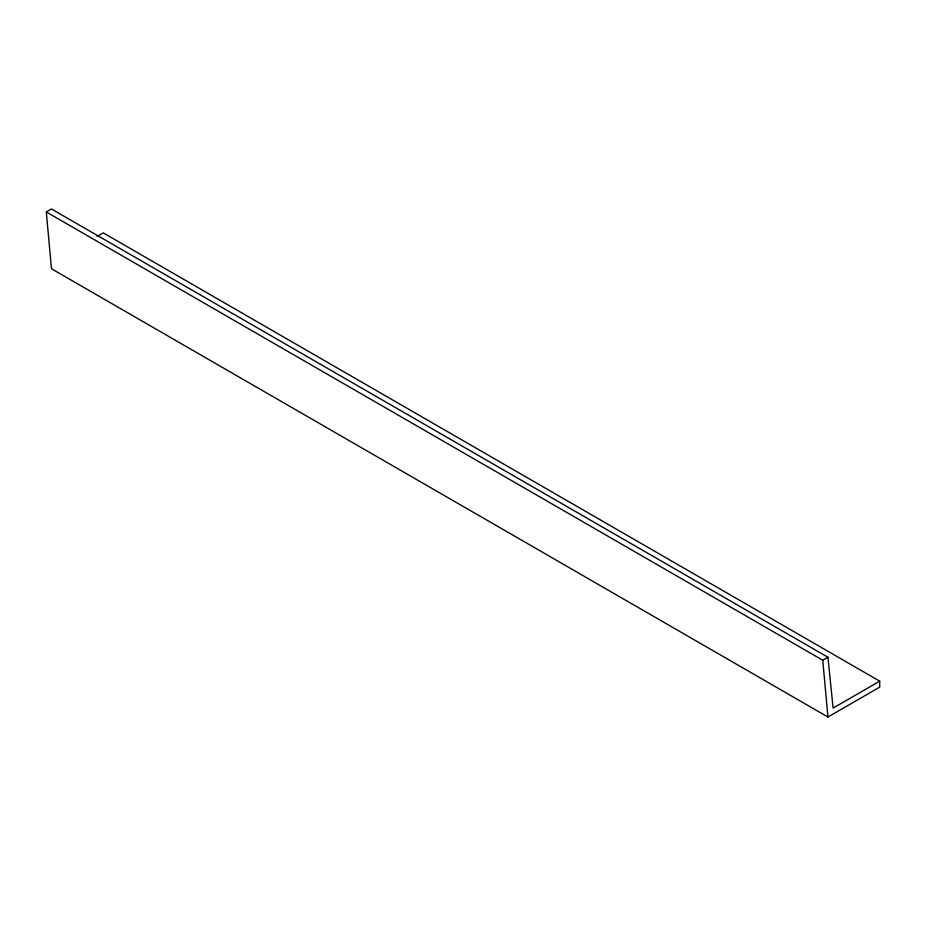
<?xml version="1.0" encoding="UTF-8"?>
<svg xmlns="http://www.w3.org/2000/svg" width="926" height="926" viewBox="0 0 926 926"><rect width="100%" height="100%" fill="white"/><g stroke="black" fill="none" stroke-linecap="round" stroke-linejoin="round"><path stroke-width="1.39" d="M46.3 211.961L51.474 208.975L827.937 657.252L833.111 708.066L879.7 681.166L879.7 687.138L827.937 717.025L51.474 268.748L46.3 211.961L822.763 660.25L827.937 717.025M97.114 236.419L103.237 232.877L879.7 681.166M822.763 660.25L827.937 657.252"/></g></svg>
